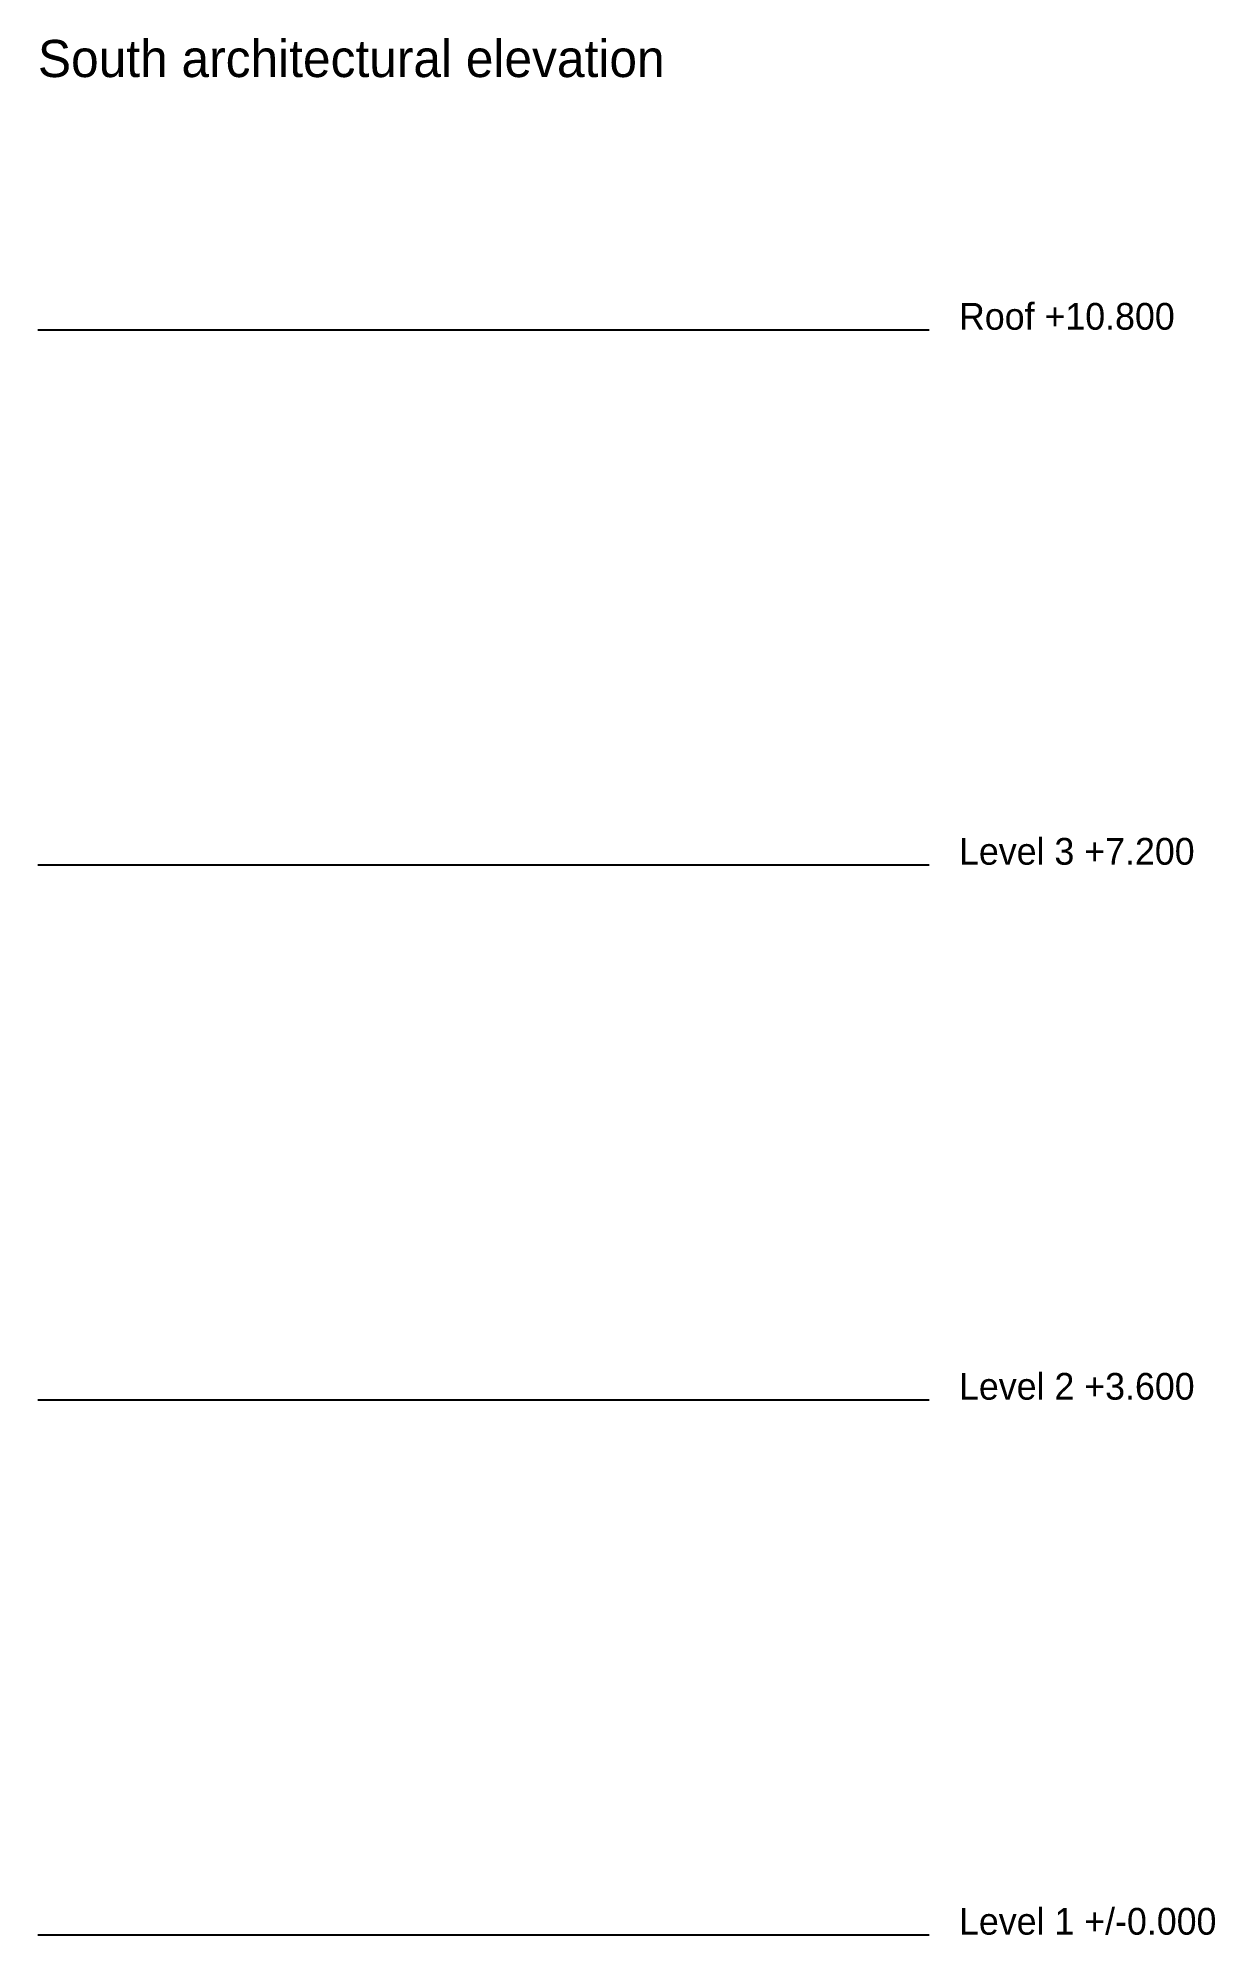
# Model space of a CAD drawing. Extents: x 0 to 7924, y -3 to 12763.
import ezdxf

# ---------------------------------------------------------------- set-up
doc = ezdxf.new("R2010")
doc.units = 0

msp = doc.modelspace()

# ---------------------------------------------------------------- linework, layer by layer
at = {"layer": 'A-ELEVATION'}
for p, q in [((0, 10800), (6000, 10800)), ((0, 7200), (6000, 7200)), ((0, 3600), (6000, 3600)), ((0, 0), (6000, 0))]:
    msp.add_line(p, q, dxfattribs=at)

# ---------------------------------------------------------------- texts
at = {"layer": 'A-LEVEL'}
for s, p in [('Roof +10.800', (6200, 10800)), ('Level 3 +7.200', (6200, 7200)), ('Level 2 +3.600', (6200, 3600)), ('Level 1 +/-0.000', (6200, 0))]:
    msp.add_text(s, height=180, dxfattribs=at).set_placement(p)
at = {"layer": 'A-TITLE'}
msp.add_text('South architectural elevation', height=250, dxfattribs=at).set_placement((0, 12500))

doc.saveas('drawing.dxf')
